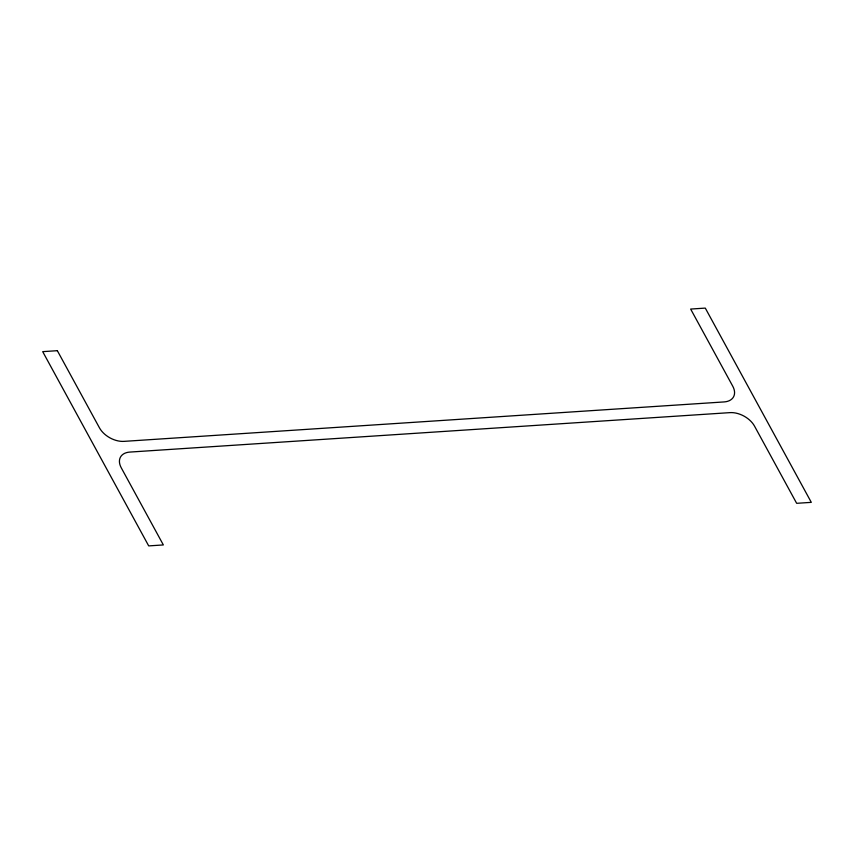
<?xml version="1.0" encoding="UTF-8"?>
<svg xmlns="http://www.w3.org/2000/svg" width="854" height="854" viewBox="0 0 854 854"><rect width="100%" height="100%" fill="white"/><g stroke="black" fill="none" stroke-linecap="round" stroke-linejoin="round"><path stroke-width="1.28" d="M57.346 350.684L42.7 351.645L148.703 545.898L163.349 544.937L121.236 467.768A19.813 12.661 28.9 0 1 129.851 452.076L729.999 412.631A19.813 12.661 28.9 0 1 754.541 426.157L796.654 503.316L811.3 502.355L705.297 308.102L690.651 309.063L732.764 386.232A19.813 12.661 28.9 0 1 724.149 401.924L124.001 441.369A19.813 12.661 28.9 0 1 99.459 427.843L57.346 350.684"/></g></svg>
